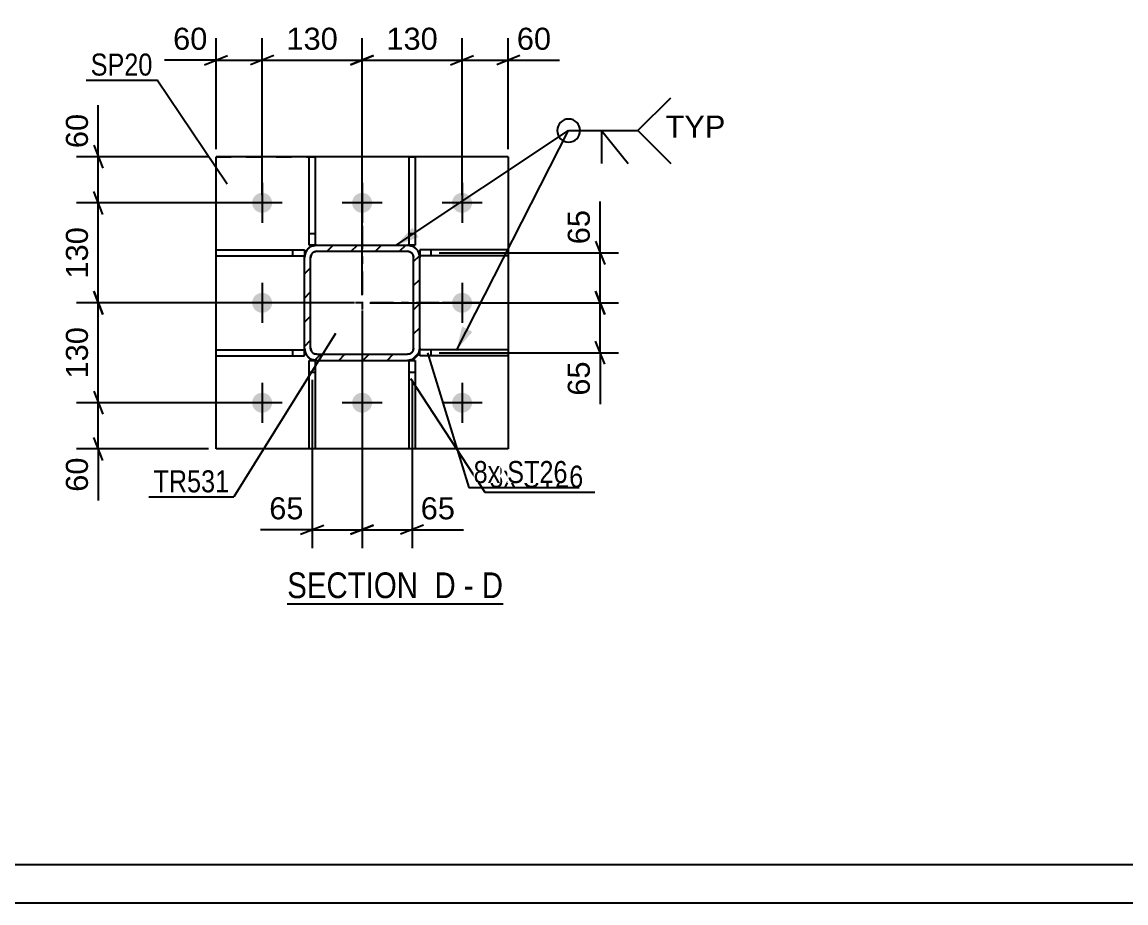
# Model space of a CAD drawing. Header units: millimetres. Extents: x -132 to 709, y -396 to 198.
# Drawn here: x 88.4 to 231.9, y -396.3 to -281.7 of the extents above; entities that cross this region are included whole.
import ezdxf

# ---------------------------------------------------------------- set-up
doc = ezdxf.new("R2010")
doc.units = ezdxf.units.MM
doc.linetypes.add('DXK_LINE_DOT2', pattern=[3.9198, 1.9599, -1.9599])
doc.linetypes.add('DXK_LINE_DOT3', pattern=[5.9187, 2.979, -0.9799, 0.9799, -0.9799])
doc.styles.add('Arial', font='arial.ttf', dxfattribs={"height": 0.2})
doc.styles.add('Arial Narrow', font='ARIALN.TTF', dxfattribs={"height": 0.2})

# ---------------------------------------------------------------- blocks, each defined once
blk = doc.blocks.new('Unknown-203774460-1113')
at = {"color": 5, "linetype": 'Continuous'}
for p, q in [((-126.83, -391.26), (704.17, -391.26)), ((-131.83, -396.26), (709.17, -396.26))]:
    blk.add_line(p, q, dxfattribs=at)
blk = doc.blocks.new('Unknown-203774460-13 - 8090')
at = {"color": 6, "linetype": 'Continuous'}
blk.add_line((122.86, -357.36), (150.93, -357.36), dxfattribs=at)
at = {"color": 0, "linetype": 'Continuous'}
for points in [[(140.96, -356.61), (140.96, -353.11), (122.86, -353.11), (122.86, -356.61)], [(144.78, -356.61), (144.78, -353.11), (142.01, -353.11), (142.01, -356.61)], [(147.11, -356.61), (147.11, -353.11), (145.83, -353.11), (145.83, -356.61)], [(150.93, -356.61), (150.93, -353.11), (148.16, -353.11), (148.16, -356.61)]]:
    blk.add_wipeout(points, dxfattribs=at)
at = {"color": 7, "linetype": 'Continuous', "style": 'Arial Narrow'}
for s, p in [('SECTION ', (122.86, -356.61)), ('D', (142.01, -356.61)), ('D', (148.16, -356.61)), ('-', (145.83, -356.61))]:
    blk.add_text(s, height=3.34, dxfattribs=at).set_placement(p)
blk = doc.blocks.new('Part-203774460-8144 - 8090')
at = {"color": 2, "linetype": 'Continuous'}
for p, q in [((151.6, -311.3), (140.1, -311.3)), ((140.1, -311.3), (140.1, -312.1)), ((151.6, -311.3), (151.6, -312.1)), ((151.6, -312.1), (140.1, -312.1))]:
    blk.add_line(p, q, dxfattribs=at)
at = {"color": 7, "linetype": 'DXK_LINE_DOT2'}
blk.add_line((141.6, -312.1), (141.6, -311.3), dxfattribs=at)
blk = doc.blocks.new('Part-203774460-8136 - 8090')
at = {"color": 2, "linetype": 'Continuous'}
for p, q in [((125.7, -337.2), (125.7, -325.7)), ((125.7, -325.7), (126.5, -325.7)), ((126.5, -325.7), (126.5, -337.2)), ((126.5, -337.2), (125.7, -337.2))]:
    blk.add_line(p, q, dxfattribs=at)
at = {"color": 7, "linetype": 'DXK_LINE_DOT2'}
blk.add_line((125.7, -327.2), (126.5, -327.2), dxfattribs=at)
blk = doc.blocks.new('Part-203774460-8116 - 8090')
at = {"color": 2, "linetype": 'Continuous'}
for p, q in [((113.6, -325.1), (113.6, -324.3)), ((113.6, -324.3), (125.1, -324.3)), ((125.1, -325.1), (125.1, -324.3)), ((113.6, -325.1), (125.1, -325.1))]:
    blk.add_line(p, q, dxfattribs=at)
at = {"color": 7, "linetype": 'DXK_LINE_DOT2'}
blk.add_line((123.6, -325.1), (123.6, -324.3), dxfattribs=at)
blk = doc.blocks.new('Bolt-203774460-8092 - 8090')
at = {"linetype": 'Continuous'}
for points in [[(120.9, -305.2, -1), (118.3, -305.2, -1)], [(133.9, -305.2, -1), (131.3, -305.2, -1)], [(146.9, -305.2, -1), (144.3, -305.2, -1)], [(120.9, -318.2, -1), (118.3, -318.2, -1)], [(146.9, -318.2, -1), (144.3, -318.2, -1)], [(120.9, -331.2, -1), (118.3, -331.2, -1)], [(133.9, -331.2, -1), (131.3, -331.2, -1)], [(146.9, -331.2, -1), (144.3, -331.2, -1)]]:
    blk.add_hatch(color=1, dxfattribs=at).paths.add_polyline_path(points)
at = {"color": 1, "linetype": 'Continuous'}
for p, q in [((119.6, -302.6), (119.6, -307.8)), ((132.6, -302.6), (132.6, -307.8)), ((145.6, -302.6), (145.6, -307.8)), ((122.2, -305.2), (117, -305.2)), ((135.2, -305.2), (130, -305.2)), ((148.2, -305.2), (143, -305.2)), ((119.6, -315.6), (119.6, -320.8)), ((145.6, -315.6), (145.6, -320.8)), ((122.2, -318.2), (117, -318.2)), ((148.2, -318.2), (143, -318.2)), ((119.6, -328.6), (119.6, -333.8)), ((132.6, -328.6), (132.6, -333.8)), ((145.6, -328.6), (145.6, -333.8)), ((122.2, -331.2), (117, -331.2)), ((135.2, -331.2), (130, -331.2)), ((148.2, -331.2), (143, -331.2))]:
    blk.add_line(p, q, dxfattribs=at)
blk = doc.blocks.new('Part-203774460-8185 - 8090')
at = {"color": 2, "linetype": 'Continuous'}
for p, q in [((151.6, -299.2), (113.6, -299.2)), ((113.6, -337.2), (113.6, -299.2)), ((151.6, -299.2), (151.6, -337.2)), ((151.6, -337.2), (113.6, -337.2))]:
    blk.add_line(p, q, dxfattribs=at)
at = {"color": 7, "linetype": 'DXK_LINE_DOT2'}
blk.add_line((113.6, -299.2), (126.5, -299.2), dxfattribs=at)
blk = doc.blocks.new('Part-203774460-8121 - 8090')
at = {"color": 2, "linetype": 'Continuous'}
for p, q in [((138.7, -310.7), (138.7, -299.2)), ((138.7, -299.2), (139.5, -299.2)), ((139.5, -299.2), (139.5, -310.7)), ((139.5, -310.7), (138.7, -310.7))]:
    blk.add_line(p, q, dxfattribs=at)
at = {"color": 7, "linetype": 'DXK_LINE_DOT2'}
blk.add_line((138.7, -309.2), (139.5, -309.2), dxfattribs=at)
blk = doc.blocks.new('Part-203774460-8126 - 8090')
at = {"color": 2, "linetype": 'Continuous'}
for p, q in [((125.7, -310.7), (125.7, -299.2)), ((125.7, -299.2), (126.5, -299.2)), ((126.5, -299.2), (126.5, -310.7)), ((126.5, -310.7), (125.7, -310.7))]:
    blk.add_line(p, q, dxfattribs=at)
at = {"color": 7, "linetype": 'DXK_LINE_DOT2'}
blk.add_line((125.7, -309.2), (126.5, -309.2), dxfattribs=at)
blk = doc.blocks.new('Part-203774460-8131 - 8090')
at = {"color": 2, "linetype": 'Continuous'}
for p, q in [((138.7, -337.2), (138.7, -325.7)), ((138.7, -325.7), (139.5, -325.7)), ((139.5, -325.7), (139.5, -337.2)), ((139.5, -337.2), (138.7, -337.2))]:
    blk.add_line(p, q, dxfattribs=at)
at = {"color": 7, "linetype": 'DXK_LINE_DOT2'}
blk.add_line((138.7, -327.2), (139.5, -327.2), dxfattribs=at)
blk = doc.blocks.new('Part-203774460-8149 - 8090')
at = {"color": 2, "linetype": 'Continuous'}
for p, q in [((151.6, -324.3), (140.1, -324.3)), ((140.1, -325.1), (140.1, -324.3)), ((151.6, -324.3), (151.6, -325.1)), ((151.6, -325.1), (140.1, -325.1))]:
    blk.add_line(p, q, dxfattribs=at)
at = {"color": 7, "linetype": 'DXK_LINE_DOT2'}
blk.add_line((141.6, -325.1), (141.6, -324.3), dxfattribs=at)
blk = doc.blocks.new('Part-203774460-8154 - 8090')
at = {"color": 2, "linetype": 'Continuous'}
for p, q in [((113.6, -312.1), (113.6, -311.3)), ((113.6, -311.3), (125.1, -311.3)), ((125.1, -311.3), (125.1, -312.1)), ((113.6, -312.1), (125.1, -312.1))]:
    blk.add_line(p, q, dxfattribs=at)
at = {"color": 7, "linetype": 'DXK_LINE_DOT2'}
blk.add_line((123.6, -312.1), (123.6, -311.3), dxfattribs=at)
blk = doc.blocks.new('Part-203774460-8276 - 8090')
at = {"linetype": 'Continuous'}
h = blk.add_hatch(dxfattribs=at)
h.set_pattern_fill('', scale=0.7, style=0, pattern_type=0)
h.set_pattern_definition([(45, (139.1077, -325.5828), (-1.57154, 1.57154), [])])
h.paths.add_polyline_path([(138.5, -325.7), (139.11, -325.58), (139.63, -325.24), (139.97, -324.72), (140.1, -324.1), (140.1, -312.3), (139.97, -311.69), (139.63, -311.17), (139.11, -310.83), (138.5, -310.7), (126.7, -310.7), (126.08, -310.83), (125.56, -311.17), (125.22, -311.69), (125.1, -312.3), (125.1, -324.1), (125.22, -324.72), (125.56, -325.24), (126.08, -325.58), (126.7, -325.7)])
h.paths.add_polyline_path([(126.7, -324.9), (126.39, -324.84), (126.13, -324.67), (125.96, -324.41), (125.9, -324.1), (125.9, -312.3), (125.96, -312), (126.13, -311.74), (126.39, -311.57), (126.7, -311.5), (138.5, -311.5), (138.8, -311.57), (139.06, -311.74), (139.23, -312), (139.3, -312.3), (139.3, -324.1), (139.23, -324.41), (139.06, -324.67), (138.8, -324.84), (138.5, -324.9)])
at = {"color": 7, "linetype": 'DXK_LINE_DOT3'}
for p, q in [((132.6, -308.2), (132.6, -328.2)), ((142.6, -318.2), (122.6, -318.2))]:
    blk.add_line(p, q, dxfattribs=at)
at = {"color": 7, "linetype": 'DXK_LINE_DOT2'}
for p, q in [((126.08, -310.83), (126.7, -310.7)), ((126.7, -311.5), (126.39, -311.57)), ((126.7, -310.7), (138.5, -310.7)), ((126.7, -311.5), (138.5, -311.5)), ((138.5, -310.7), (139.11, -310.83)), ((138.8, -311.57), (138.5, -311.5)), ((125.1, -312.3), (125.22, -311.69)), ((125.1, -324.1), (125.1, -312.3)), ((125.96, -312), (125.9, -312.3)), ((125.9, -324.1), (125.9, -312.3)), ((139.3, -312.3), (139.23, -312)), ((139.3, -324.1), (139.3, -312.3)), ((139.97, -311.69), (140.1, -312.3)), ((140.1, -324.1), (140.1, -312.3)), ((125.22, -324.72), (125.1, -324.1)), ((125.9, -324.1), (125.96, -324.41)), ((139.23, -324.41), (139.3, -324.1)), ((140.1, -324.1), (139.97, -324.72)), ((126.7, -325.7), (126.08, -325.58)), ((126.39, -324.84), (126.7, -324.9)), ((126.7, -324.9), (138.5, -324.9)), ((126.7, -325.7), (138.5, -325.7)), ((138.5, -324.9), (138.8, -324.84)), ((139.11, -325.58), (138.5, -325.7))]:
    blk.add_line(p, q, dxfattribs=at)
at = {"color": 2, "linetype": 'Continuous'}
for p, q in [((126.7, -310.7), (126.08, -310.83)), ((126.39, -311.57), (126.7, -311.5)), ((126.7, -310.7), (138.5, -310.7)), ((126.7, -311.5), (138.5, -311.5)), ((139.11, -310.83), (138.5, -310.7)), ((138.5, -311.5), (138.8, -311.57)), ((125.22, -311.69), (125.1, -312.3)), ((125.1, -324.1), (125.1, -312.3)), ((125.9, -312.3), (125.96, -312)), ((125.9, -324.1), (125.9, -312.3)), ((139.23, -312), (139.3, -312.3)), ((139.3, -324.1), (139.3, -312.3)), ((140.1, -312.3), (139.97, -311.69)), ((140.1, -324.1), (140.1, -312.3)), ((125.1, -324.1), (125.22, -324.72)), ((125.96, -324.41), (125.9, -324.1)), ((139.3, -324.1), (139.23, -324.41)), ((139.97, -324.72), (140.1, -324.1)), ((126.08, -325.58), (126.7, -325.7)), ((126.7, -324.9), (126.39, -324.84)), ((126.7, -324.9), (138.5, -324.9)), ((126.7, -325.7), (138.5, -325.7)), ((138.8, -324.84), (138.5, -324.9)), ((138.5, -325.7), (139.11, -325.58))]:
    blk.add_line(p, q, dxfattribs=at)
at = {"color": 7, "linetype": 'DXK_LINE_DOT2'}
for centre, radius, start, end in [((126.7, -312.3), 1.6, 112.5, 157.5), ((138.5, -312.3), 1.6, 22.5, 67.5), ((126.7, -312.3), 0.8, 112.5, 157.5), ((138.5, -312.3), 0.8, 22.5, 67.5), ((126.7, -324.1), 0.8, 202.5, 247.5), ((138.5, -324.1), 0.8, 292.5, 337.5), ((126.7, -324.1), 1.6, 202.5, 247.5), ((138.5, -324.1), 1.6, 292.5, 337.5)]:
    blk.add_arc(centre, radius, start, end, dxfattribs=at)
at = {"color": 2, "linetype": 'Continuous'}
for centre, radius, start, end in [((126.7, -312.3), 1.6, 112.5, 157.5), ((138.5, -312.3), 1.6, 22.5, 67.5), ((126.7, -312.3), 0.8, 112.5, 157.5), ((138.5, -312.3), 0.8, 22.5, 67.5), ((126.7, -324.1), 0.8, 202.5, 247.5), ((138.5, -324.1), 0.8, 292.5, 337.5), ((126.7, -324.1), 1.6, 202.5, 247.5), ((138.5, -324.1), 1.6, 292.5, 337.5)]:
    blk.add_arc(centre, radius, start, end, dxfattribs=at)
blk = doc.blocks.new('StraightDimension-203774460-24749 - 8090')
at = {"color": 7, "linetype": 'Continuous'}
for p, q in [((132.6, -319.2), (132.6, -350.11)), ((139.1, -328.2), (139.1, -350.11)), ((131.1, -348.31), (134.1, -347.11)), ((140.6, -347.11), (137.6, -348.31)), ((132.6, -347.71), (139.1, -347.71)), ((139.1, -347.71), (145.79, -347.71)), ((139.1, -347.71), (145.79, -347.71))]:
    blk.add_line(p, q, dxfattribs=at)
at = {"color": 0}
blk.add_wipeout([(145.27, -346.96), (145.27, -342.76), (139.62, -342.76), (139.62, -346.96)], dxfattribs=at)
at = {"color": 3, "style": 'Arial'}
blk.add_text('65', height=2.865, dxfattribs=at).set_placement((140.22, -346.36))
blk = doc.blocks.new('StraightDimension-203774460-8401 - 8090')
at = {"color": 7, "linetype": 'Continuous'}
for p, q in [((97.69, -329.7), (98.89, -332.7)), ((118.6, -331.2), (95.44, -331.2)), ((98.29, -337.2), (98.29, -331.2)), ((98.89, -338.7), (97.69, -335.7)), ((112.6, -337.2), (95.44, -337.2)), ((98.29, -337.2), (98.29, -343.9)), ((98.29, -337.2), (98.29, -343.9))]:
    blk.add_line(p, q, dxfattribs=at)
at = {"color": 0}
blk.add_wipeout([(97.54, -337.73), (93.34, -337.73), (93.34, -343.38), (97.54, -343.38)], dxfattribs=at)
at = {"color": 3, "style": 'Arial'}
blk.add_text('60', height=2.865, rotation=90.0002, dxfattribs=at).set_placement((96.94, -342.78))
blk = doc.blocks.new('StraightDimension-203774460-8346 - 8090')
at = {"color": 7, "linetype": 'Continuous'}
for p, q in [((113.6, -298.2), (113.6, -283.78)), ((119.6, -304.2), (119.6, -283.78)), ((113.6, -286.63), (106.9, -286.63)), ((113.6, -286.63), (106.9, -286.63)), ((112.1, -287.23), (115.1, -286.03)), ((113.6, -286.63), (119.6, -286.63)), ((121.1, -286.03), (118.1, -287.23))]:
    blk.add_line(p, q, dxfattribs=at)
at = {"color": 0}
blk.add_wipeout([(113.07, -285.88), (113.07, -281.68), (107.42, -281.68), (107.42, -285.88)], dxfattribs=at)
at = {"color": 3, "style": 'Arial'}
blk.add_text('60', height=2.865, dxfattribs=at).set_placement((108.02, -285.28))
blk = doc.blocks.new('StraightDimension-203774460-8367 - 8090')
at = {"color": 7, "linetype": 'Continuous'}
for p, q in [((98.89, -306.7), (97.69, -303.7)), ((118.6, -305.2), (95.44, -305.2)), ((98.29, -318.2), (98.29, -305.2)), ((97.69, -316.7), (98.89, -319.7)), ((131.6, -318.2), (95.44, -318.2))]:
    blk.add_line(p, q, dxfattribs=at)
at = {"color": 0}
blk.add_wipeout([(97.54, -307.77), (93.34, -307.77), (93.34, -315.64), (97.54, -315.64)], dxfattribs=at)
at = {"color": 3, "style": 'Arial'}
blk.add_text('130', height=2.865, rotation=90.0002, dxfattribs=at).set_placement((96.94, -315.04))
blk = doc.blocks.new('StraightDimension-203774460-24750 - 8090')
at = {"color": 7, "linetype": 'Continuous'}
for p, q in [((132.6, -319.2), (132.6, -350.11)), ((126.1, -328.2), (126.1, -350.11)), ((124.6, -348.31), (127.6, -347.11)), ((134.1, -347.11), (131.1, -348.31)), ((126.1, -347.71), (119.4, -347.71)), ((126.1, -347.71), (119.4, -347.71)), ((126.1, -347.71), (132.6, -347.71))]:
    blk.add_line(p, q, dxfattribs=at)
at = {"color": 0}
blk.add_wipeout([(125.57, -346.96), (125.57, -342.76), (119.92, -342.76), (119.92, -346.96)], dxfattribs=at)
at = {"color": 3, "style": 'Arial'}
blk.add_text('65', height=2.865, dxfattribs=at).set_placement((120.52, -346.36))
blk = doc.blocks.new('StraightDimension-203774460-8302 - 8090')
at = {"color": 7, "linetype": 'Continuous'}
for p, q in [((145.6, -304.2), (145.6, -283.78)), ((151.6, -298.2), (151.6, -283.78)), ((144.1, -287.23), (147.1, -286.03)), ((145.6, -286.63), (151.6, -286.63)), ((153.1, -286.03), (150.1, -287.23)), ((151.6, -286.63), (158.29, -286.63)), ((151.6, -286.63), (158.29, -286.63))]:
    blk.add_line(p, q, dxfattribs=at)
at = {"color": 0}
blk.add_wipeout([(157.77, -285.88), (157.77, -281.68), (152.12, -281.68), (152.12, -285.88)], dxfattribs=at)
at = {"color": 3, "style": 'Arial'}
blk.add_text('60', height=2.865, dxfattribs=at).set_placement((152.72, -285.28))
blk = doc.blocks.new('StraightDimension-203774460-8312 - 8090')
at = {"color": 7, "linetype": 'Continuous'}
for p, q in [((132.6, -317.2), (132.6, -283.78)), ((145.6, -304.2), (145.6, -283.78)), ((134.1, -286.03), (131.1, -287.23)), ((132.6, -286.63), (145.6, -286.63)), ((144.1, -287.23), (147.1, -286.03))]:
    blk.add_line(p, q, dxfattribs=at)
at = {"color": 0}
blk.add_wipeout([(143.03, -285.88), (143.03, -281.68), (135.16, -281.68), (135.16, -285.88)], dxfattribs=at)
at = {"color": 3, "style": 'Arial'}
blk.add_text('130', height=2.865, dxfattribs=at).set_placement((135.76, -285.28))
blk = doc.blocks.new('StraightDimension-203774460-8329 - 8090')
at = {"color": 7, "linetype": 'Continuous'}
for p, q in [((119.6, -304.2), (119.6, -283.78)), ((132.6, -317.2), (132.6, -283.78)), ((121.1, -286.03), (118.1, -287.23)), ((119.6, -286.63), (132.6, -286.63)), ((131.1, -287.23), (134.1, -286.03))]:
    blk.add_line(p, q, dxfattribs=at)
at = {"color": 0}
blk.add_wipeout([(130.03, -285.88), (130.03, -281.68), (122.16, -281.68), (122.16, -285.88)], dxfattribs=at)
at = {"color": 3, "style": 'Arial'}
blk.add_text('130', height=2.865, dxfattribs=at).set_placement((122.76, -285.28))
blk = doc.blocks.new('StraightDimension-203774460-8357 - 8090')
at = {"color": 7, "linetype": 'Continuous'}
for p, q in [((98.29, -299.2), (98.29, -292.51)), ((98.29, -299.2), (98.29, -292.51)), ((97.69, -297.7), (98.89, -300.7)), ((112.6, -299.2), (95.44, -299.2)), ((98.29, -305.2), (98.29, -299.2)), ((98.89, -306.7), (97.69, -303.7)), ((118.6, -305.2), (95.44, -305.2))]:
    blk.add_line(p, q, dxfattribs=at)
at = {"color": 0}
blk.add_wipeout([(97.54, -293.03), (93.34, -293.03), (93.34, -298.68), (97.54, -298.68)], dxfattribs=at)
at = {"color": 3, "style": 'Arial'}
blk.add_text('60', height=2.865, rotation=90.0002, dxfattribs=at).set_placement((96.94, -298.08))
blk = doc.blocks.new('StraightDimension-203774460-8384 - 8090')
at = {"color": 7, "linetype": 'Continuous'}
for p, q in [((98.89, -319.7), (97.69, -316.7)), ((131.6, -318.2), (95.44, -318.2)), ((98.29, -331.2), (98.29, -318.2)), ((97.69, -329.7), (98.89, -332.7)), ((118.6, -331.2), (95.44, -331.2))]:
    blk.add_line(p, q, dxfattribs=at)
at = {"color": 0}
blk.add_wipeout([(97.54, -320.77), (93.34, -320.77), (93.34, -328.64), (97.54, -328.64)], dxfattribs=at)
at = {"color": 3, "style": 'Arial'}
blk.add_text('130', height=2.865, rotation=90.0002, dxfattribs=at).set_placement((96.94, -328.04))
blk = doc.blocks.new('StraightDimension-203774460-24893 - 8090')
at = {"color": 7, "linetype": 'Continuous'}
for p, q in [((163.56, -311.7), (163.56, -305.01)), ((163.56, -311.7), (163.56, -305.01)), ((162.96, -310.2), (164.16, -313.2)), ((142.6, -311.7), (165.96, -311.7)), ((163.56, -318.2), (163.56, -311.7)), ((164.16, -319.7), (162.96, -316.7)), ((133.6, -318.2), (165.96, -318.2))]:
    blk.add_line(p, q, dxfattribs=at)
at = {"color": 0}
blk.add_wipeout([(162.81, -305.53), (158.61, -305.53), (158.61, -311.18), (162.81, -311.18)], dxfattribs=at)
at = {"color": 3, "style": 'Arial'}
blk.add_text('65', height=2.865, rotation=90.0002, dxfattribs=at).set_placement((162.21, -310.58))
blk = doc.blocks.new('StraightDimension-203774460-24894 - 8090')
at = {"color": 7, "linetype": 'Continuous'}
for p, q in [((162.96, -316.7), (164.16, -319.7)), ((133.6, -318.2), (165.96, -318.2)), ((163.56, -324.7), (163.56, -318.2)), ((164.16, -326.2), (162.96, -323.2)), ((142.6, -324.7), (165.96, -324.7)), ((163.56, -324.7), (163.56, -331.4)), ((163.56, -324.7), (163.56, -331.4))]:
    blk.add_line(p, q, dxfattribs=at)
at = {"color": 0}
blk.add_wipeout([(162.81, -325.23), (158.61, -325.23), (158.61, -330.88), (162.81, -330.88)], dxfattribs=at)
at = {"color": 3, "style": 'Arial'}
blk.add_text('65', height=2.865, rotation=90.0002, dxfattribs=at).set_placement((162.21, -330.28))
blk = doc.blocks.new('Mark-203774460-24886 - 8090')
at = {"color": 0}
blk.add_wipeout([(105.34, -288.64), (105.34, -285.64), (97.3, -285.64), (97.3, -288.64)], dxfattribs=at)
blk.add_wipeout([(105.34, -288.64), (105.34, -285.64), (97.3, -285.64), (97.3, -288.64)], dxfattribs=at)
at = {"color": 30, "linetype": 'Continuous'}
for p in [(96.7, -289.24), (115.05, -302.78)]:
    blk.add_line(p, (105.94, -289.24), dxfattribs=at)
at = {"color": 3, "style": 'Arial Narrow'}
blk.add_text('SP20', height=2.863, dxfattribs=at).set_placement((97.3, -288.64))
blk = doc.blocks.new('WeldMark-203774460-24970 - 8090')
at = {"linetype": 'Continuous'}
for points in [[(139.96, -309.67), (137.04, -310.7), (139.13, -308.42)], [(146.94, -321.97), (144.9, -324.3), (145.6, -321.29)]]:
    blk.add_hatch(color=30, dxfattribs=at).paths.add_polyline_path(points)
at = {"color": 30, "linetype": 'Continuous'}
for p, q in [((137.04, -310.7), (159.46, -295.8)), ((144.9, -324.3), (159.46, -295.8)), ((159.46, -295.8), (168.46, -295.8))]:
    blk.add_line(p, q, dxfattribs=at)
at = {"color": 3, "linetype": 'Continuous'}
for q in [(167.18, -300.09), (163.75, -300.09)]:
    blk.add_line((163.75, -295.8), q, dxfattribs=at)
for start, end in [(90, 270), (270, 90)]:
    blk.add_arc((159.46, -295.8), 1.5, start, end, dxfattribs=at)
at = {"color": 0, "linetype": 'Continuous'}
blk.add_wipeout([(179.84, -296.7), (179.84, -293.7), (172.06, -293.7), (172.06, -296.7)], dxfattribs=at)
blk.add_wipeout([(179.84, -296.7), (179.84, -293.7), (172.06, -293.7), (172.06, -296.7)], dxfattribs=at)
at = {"color": 3, "linetype": 'Continuous'}
for q in [(172.75, -291.52), (172.75, -300.09)]:
    blk.add_line((168.46, -295.8), q, dxfattribs=at)
at = {"color": 3, "linetype": 'Continuous', "style": 'Arial'}
blk.add_text('TYP', height=2.865, dxfattribs=at).set_placement((172.06, -296.7))
blk = doc.blocks.new('MarkSet-203774460-8411 - 8090')
at = {"color": 0}
for points in [[(152.62, -342.24), (152.62, -339.24), (149.14, -339.24), (149.14, -342.24)], [(161.37, -342.24), (161.37, -339.24), (153.52, -339.24), (153.52, -342.24)]]:
    blk.add_wipeout(points, dxfattribs=at)
for points in [[(152.62, -342.24), (152.62, -339.24), (149.14, -339.24), (149.14, -342.24)], [(161.37, -342.24), (161.37, -339.24), (153.52, -339.24), (153.52, -342.24)]]:
    blk.add_wipeout(points, dxfattribs=at)
at = {"color": 30, "linetype": 'Continuous'}
for p, q in [((138.88, -328.03), (148.54, -342.84)), ((148.54, -342.84), (162.87, -342.84))]:
    blk.add_line(p, q, dxfattribs=at)
at = {"color": 3, "style": 'Arial Narrow'}
for s, p in [('8x', (149.14, -342.24)), ('ST26', (153.52, -342.24))]:
    blk.add_text(s, height=2.863, dxfattribs=at).set_placement(p)
blk = doc.blocks.new('Mark-203774460-24845 - 8090')
at = {"color": 0}
blk.add_wipeout([(115.33, -342.85), (115.33, -339.85), (105.46, -339.85), (105.46, -342.85)], dxfattribs=at)
blk.add_wipeout([(115.33, -342.85), (115.33, -339.85), (105.46, -339.85), (105.46, -342.85)], dxfattribs=at)
at = {"color": 30, "linetype": 'Continuous'}
for p in [(129.16, -322.17), (104.86, -343.45)]:
    blk.add_line(p, (115.93, -343.45), dxfattribs=at)
at = {"color": 3, "style": 'Arial Narrow'}
blk.add_text('TR531', height=2.863, dxfattribs=at).set_placement((105.46, -342.85))
blk = doc.blocks.new('MarkSet-203774460-24863 - 8090')
at = {"color": 0}
for points in [[(150.57, -341.64), (150.57, -338.64), (147.1, -338.64), (147.1, -341.64)], [(159.32, -341.64), (159.32, -338.64), (151.47, -338.64), (151.47, -341.64)]]:
    blk.add_wipeout(points, dxfattribs=at)
for points in [[(150.57, -341.64), (150.57, -338.64), (147.1, -338.64), (147.1, -341.64)], [(159.32, -341.64), (159.32, -338.64), (151.47, -338.64), (151.47, -341.64)]]:
    blk.add_wipeout(points, dxfattribs=at)
at = {"color": 30, "linetype": 'Continuous'}
for p, q in [((141.09, -324.69), (146.5, -342.24)), ((146.5, -342.24), (160.82, -342.24))]:
    blk.add_line(p, q, dxfattribs=at)
at = {"color": 3, "style": 'Arial Narrow'}
for s, p in [('8x', (147.1, -341.64)), ('ST26', (151.47, -341.64))]:
    blk.add_text(s, height=2.863, dxfattribs=at).set_placement(p)

msp = doc.modelspace()

# ---------------------------------------------------------------- block references
for name in ['Unknown-203774460-1113', 'Part-203774460-8185 - 8090', 'Part-203774460-8126 - 8090', 'Part-203774460-8121 - 8090', 'Bolt-203774460-8092 - 8090', 'Part-203774460-8276 - 8090', 'Part-203774460-8154 - 8090', 'Part-203774460-8144 - 8090', 'Part-203774460-8116 - 8090', 'Part-203774460-8149 - 8090', 'Part-203774460-8136 - 8090', 'Part-203774460-8131 - 8090']:
    msp.add_blockref(name, (0, 0))

# ---------------------------------------------------------------- next in the draw order: block references
for name in ['StraightDimension-203774460-8346 - 8090', 'StraightDimension-203774460-8302 - 8090', 'StraightDimension-203774460-24749 - 8090', 'StraightDimension-203774460-8401 - 8090', 'Unknown-203774460-13 - 8090']:
    msp.add_blockref(name, (0, 0))

# ---------------------------------------------------------------- next in the draw order: block references
msp.add_blockref('StraightDimension-203774460-8367 - 8090', (0, 0))

# ---------------------------------------------------------------- next in the draw order: block references
for name in ['StraightDimension-203774460-8312 - 8090', 'StraightDimension-203774460-24750 - 8090']:
    msp.add_blockref(name, (0, 0))

# ---------------------------------------------------------------- next in the draw order: block references
msp.add_blockref('StraightDimension-203774460-8329 - 8090', (0, 0))

# ---------------------------------------------------------------- next in the draw order: block references
for name in ['StraightDimension-203774460-8357 - 8090', 'StraightDimension-203774460-24893 - 8090', 'StraightDimension-203774460-8384 - 8090']:
    msp.add_blockref(name, (0, 0))

# ---------------------------------------------------------------- next in the draw order: block references
for name in ['Mark-203774460-24886 - 8090', 'StraightDimension-203774460-24894 - 8090', 'Mark-203774460-24845 - 8090']:
    msp.add_blockref(name, (0, 0))

# ---------------------------------------------------------------- next in the draw order: block references
for name in ['WeldMark-203774460-24970 - 8090', 'MarkSet-203774460-8411 - 8090']:
    msp.add_blockref(name, (0, 0))

# ---------------------------------------------------------------- next in the draw order: block references
msp.add_blockref('MarkSet-203774460-24863 - 8090', (0, 0))

doc.saveas('drawing.dxf')
